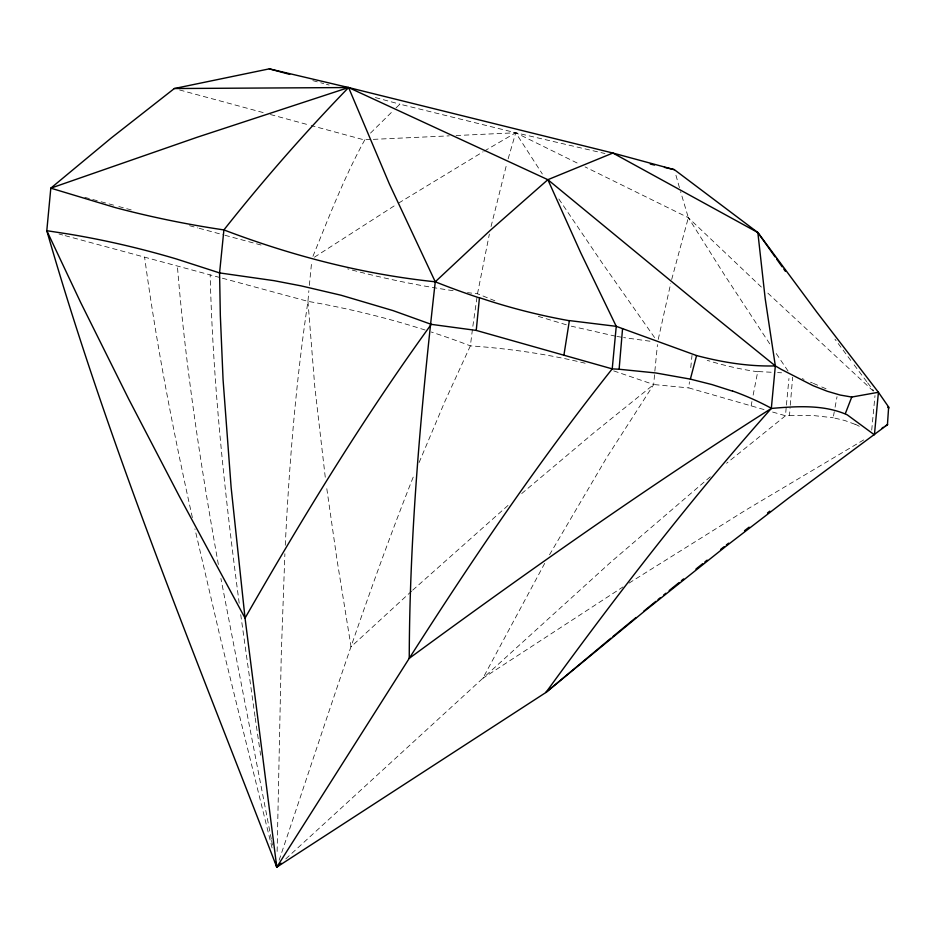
<?xml version="1.0" encoding="UTF-8"?>
<svg xmlns="http://www.w3.org/2000/svg" width="936" height="936" viewBox="0 0 936 936"><rect width="100%" height="100%" fill="white"/><g stroke="black" fill="none" stroke-linecap="round" stroke-linejoin="round"><path stroke-width="0.7" stroke-dasharray="4.68 3.51" d="M277.126 851.456L281.303 653.234L284.883 553.773M285.269 545.267C289.247 463.683 295.87 382.157 307.956 301.357L308.868 290.698M772.621 412.039L785.503 415.748L789.516 415.502L790.078 407.827M790.265 405.265L792.64 377.185M549.526 554.779L607.054 457.014L653.702 384.532L654.615 373.873M786.17 407.757L785.503 415.748L726.593 463.273M871.708 430.15L874.996 395.589M764.033 409.57L688.861 387.925L689.411 381.818M786.404 405.089L788.954 378.507M654.849 371.206L657.446 344.635M309.348 285.375L311.7 261.46M690.756 367.579L692.008 355.399M472.423 329.542L470.363 345.852L444.857 401.521L418.918 462.969M472.855 326.278L477.5 293.764L489.364 234.117M855.001 424.3L844.787 420.51L833.204 417.76L834.268 411.735M751.152 405.861L751.936 401.567M835.087 407.219L837.03 396.7M753.141 395.121L757.75 371.545L773.627 372.376M658.254 339.37L670.726 283.397M491.049 226.547L506.739 163.835M671.674 279.513L688.334 217.69L680.601 191.646M508.131 158.851L515.736 132.76L604.972 153.527M279.103 860.254C322.674 731.893 363.449 602.445 413.501 476.389M312.952 256.3C329.273 216.228 344.963 175.184 366.07 137.569M544.693 563.378L482.882 678.261L284.298 860.254M370.504 133.099L393.015 110.834M396.057 107.874L399.883 104.177L515.736 132.76L579.103 163.975M411.629 591.142L351.058 646.788L336.983 559.634L326.407 485.889M412.694 590.171L509.102 504.469M521.726 493.553L593.693 432.912L653.702 384.532L688.861 387.925M710.26 476.81L610.635 562.29L482.882 678.261L623.013 586.93M314.414 257.201L396.373 204.504M629.004 583.116L745.477 510.272L866.397 438.305M398.666 203.065L483.14 151.772M484.333 151.059L515.736 132.76L542.33 173.967M370.621 139.487L363.858 139.803L311.208 125.564M373.335 139.359L449.303 135.849M456.089 135.533L515.736 132.76M789.516 415.502L812.916 415.49L833.204 417.76M777.605 372.586L781.572 372.797M649.97 341.207L623.622 337.58M616.906 336.422L622.276 337.346M615.56 336.2L571.323 326.184M585.152 363.215C547.501 354.054 509.008 348.601 470.363 345.852A856.276 649.619 -15.9 0 0 431.262 332.011M312.823 80.636L323.704 83.573M326.43 84.31L329.144 85.047M375.394 97.555L399.883 104.177M179.583 89.961L263.823 112.753M270.399 114.531L309.886 125.213M84.825 197.356L99.789 201.404M101.147 201.778L116.111 205.826M118.825 206.564L132.432 210.237M189.563 225.693L197.718 227.904M199.087 228.267L223.564 234.889M224.921 235.264L263.016 245.56M59.026 234.012L62.689 235.006M65.134 235.661L219.937 277.536M222.382 278.203L307.956 301.357A856.276 649.619 -15.9 0 1 425.061 329.998M566.28 324.78L536.925 315.947M613.723 370.89L653.702 384.532M494.898 300.795L477.5 293.764A890.3 655.61 41 0 1 467.497 292.64M802.187 378.612L804.047 379.408M810.564 382.18L812.436 382.976M813.361 383.374L820.813 386.556M821.75 386.954L826.406 388.931M761.377 287.071L688.334 217.69L585.094 166.924M873.288 391.096L766.666 292.044M867.637 382.836L873.58 390.698M866.783 381.712L852.45 362.665M850.777 360.43L834.947 339.183M654.58 337.58L602.152 262.957L557.914 197.613M788.042 371.03L774.832 351.456M769.731 343.851L724.99 275.699L688.334 217.69M679.442 187.645L675.207 172.669M272.072 847.946L220.042 636.667L194.91 528.899M192.383 517.585C173.265 431.402 156.417 344.659 144.6 257.154M271.323 839.112L220.908 578.448M271.592 840.505L272.68 846.121M218.357 564.478C200.69 465.601 185.515 366.175 177.384 266.023M255.2 717.889L258.535 740.856M258.745 742.295L259.787 749.467M259.997 750.906L260.618 755.212M255.001 716.461L240.739 614.671M325.26 477.231L314.788 386.755L307.956 301.357M239.206 603.229C224.78 494.278 213.01 384.825 210.155 274.891M855.118 424.195A281.116 112.273 -34.5 0 1 859.681 426.535M757.809 371.756A495.787 289.282 56.2 0 1 707.207 360.337M453.082 290.675A890.3 655.61 41 0 1 347.689 268.878"/><path stroke-width="1.4" d="M887.433 424.85L888.638 407.031L878.424 392.278L816.777 312.074L757.844 232.537L674.376 169.673L612.881 153.036L348.59 87.539L269.299 68.855L174.318 88.534L111.208 138.013L50.813 188.159L46.8 230.701C109.149 447.759 195.682 656.686 276.775 867.145L545.91 692.476L644.693 611.021L725.833 546.367L788.346 498.28L887.656 424.57L885.362 425.903M281.081 863.214L276.775 867.145L245.045 618.111L179.221 496.115L128.677 399.017L80.695 302.55L46.8 230.701L68.562 234.035A820.603 658.02 37.9 0 1 176.237 258.921L219.574 272.914L274.131 280.683L301.076 285.866L340.985 295.214L393.097 310.623L431.239 324.347L476.248 330.42L612.226 368.878L619.117 369.24L622.557 328.63M275.43 861.658L276.775 867.145L409.243 658.336C409.594 532.315 421.177 406.879 435.263 281.806L389.411 184.064L348.59 87.539L174.318 88.534M476.248 330.42L479.431 297.894C464.548 292.991 449.818 287.598 435.263 281.806C362.852 274.26 291.856 255.774 223.903 229.917A845.968 645.641 -7.5 0 1 115.105 207.546L50.813 188.159L197.192 137.241L348.59 87.539L547.864 179.689L703.1 307.429L775.336 365.906L781.115 369.299L813.056 385.679L827.225 391.248L840.13 395.039L851.748 397.051L878.424 392.278L874.411 434.83L847.197 414.812C823.692 404.329 796.454 406.282 771.322 408.447C647.466 487.048 527.506 571.603 409.243 658.336C472.61 558.944 538.808 461.179 612.226 368.878L616.251 326.336L580.694 252.685L547.864 179.689L612.881 153.036L757.844 232.537L775.067 256.862M757.844 232.537L765.227 298.888L775.336 365.906L771.322 408.447C690.838 498.724 617.023 594.711 545.91 692.476L610.857 638.247M563.905 355.212L569.38 320.592L616.251 326.336L696.571 355.551C722.229 362.302 748.741 366.655 775.336 365.906M619.117 369.24L655.879 372.973L690.37 379.127L696.571 355.551M845.383 413.478L851.748 397.051M431.239 324.347C363.121 418.287 302.62 517.456 245.045 618.111L231.145 487.609L223.072 379.712L220.334 315.479L219.574 272.914L223.903 229.917C263.063 180.426 304.668 132.865 348.59 87.539M435.263 281.806L490.195 230.42L547.864 179.689M613.033 636.445L636.024 617.526M643.711 611.231L655.867 601.345M658.078 599.543L660.278 597.753M663.601 595.062L665.824 593.26M669.158 590.569L679.162 582.508M681.385 580.706L683.608 578.916M695.928 569.076L702.643 563.706M704.89 561.916L707.148 560.126M720.685 549.42L724.066 546.741M726.336 544.963L728.617 543.173M744.529 530.712L749.116 527.155M767.485 512.951L769.79 511.173M882.075 428.08L883.327 427.237M690.37 379.127L711.992 384.579L732.607 391.178M650.298 164.069L654.545 165.064M664.466 167.369L674.376 169.673M269.299 68.855L289.704 74.377M888.779 408.154L888.638 407.031M887.726 407.195L888.334 407.78M782.192 266.842L776.646 259.085M783.783 269.053L785.374 271.276M275.956 862.933L276.775 867.145L276.167 862.84M569.369 320.72A495.776 391.81 17 0 1 479.489 297.706M732.701 391.037A281.128 213.665 -9 0 1 771.428 408.33"/></g></svg>
